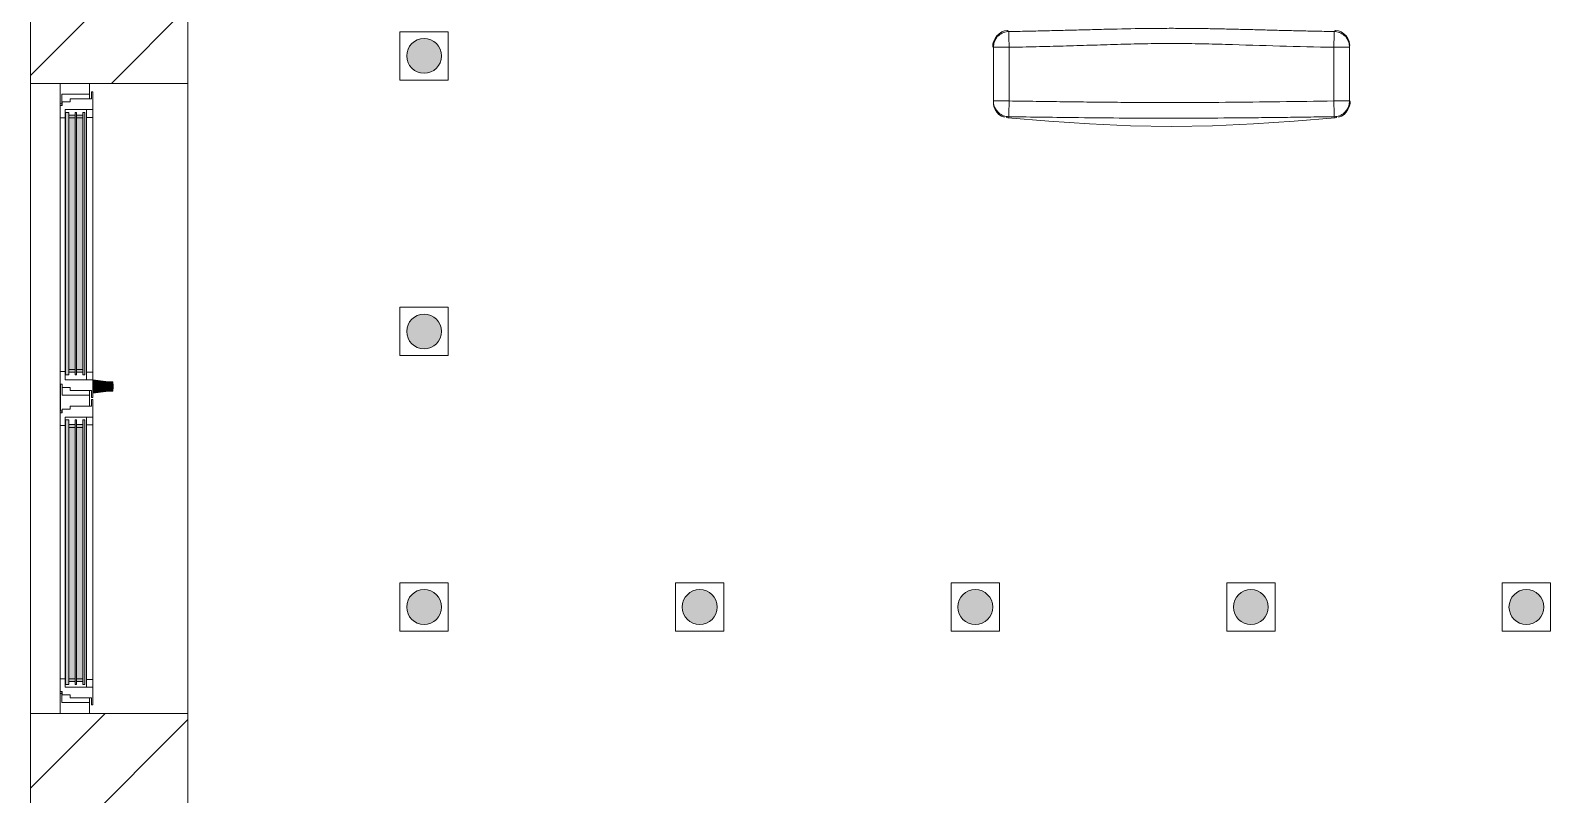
# Model space of a CAD drawing. Header units: millimetres. Extents: x 1680 to 166026, y 35966 to 91121.
# Drawn here: x 124690 to 128551, y 48189 to 50130 of the extents above; entities that cross this region are included whole.
import ezdxf

# ---------------------------------------------------------------- set-up
doc = ezdxf.new("R2010")
doc.units = ezdxf.units.MM
for name, color, linetype, lineweight in [('A-GLAZ', 151, 'Continuous', 18), ('G-IMPT', 8, 'Continuous', 18), ('I-Furn', 252, 'Continuous', 13)]:
    doc.layers.add(name, color=color, linetype=linetype, lineweight=lineweight)

# ---------------------------------------------------------------- blocks, each defined once
blk = doc.blocks.new('plan')
at = {"layer": 'A-GLAZ', "lineweight": 20, "true_color": 0x939598}
h = blk.add_hatch(color=252, dxfattribs=at)
h.paths.add_polyline_path([(495761.6, -209702.2), (495769.6, -209702.2), (495769.6, -209036.2), (495761.6, -209036.2), (495761.6, -209583.4)], flags=0)
h.paths.add_polyline_path([(495805.6, -209702.2), (495810.6, -209702.2), (495810.6, -209036.2), (495805.6, -209036.2), (495805.6, -209583.4)], flags=0)
h.paths.add_polyline_path([(495789.6, -209702.2), (495789.6, -209036.2), (495785.6, -209036.2), (495785.6, -209702.2)], flags=0)
h = blk.add_hatch(color=252, dxfattribs=at)
h.paths.add_polyline_path([(495785.6, -209695.7), (495785.6, -209688.7), (495769.6, -209688.7), (495769.6, -209695.7)], flags=0)
h.paths.add_polyline_path([(495805.6, -209695.7), (495805.6, -209688.7), (495789.6, -209688.7), (495789.6, -209695.7)], flags=0)
h.paths.add_polyline_path([(495805.6, -209049.8), (495805.6, -209042.8), (495789.6, -209042.8), (495789.6, -209049.8)], flags=0)
h.paths.add_polyline_path([(495785.6, -209049.8), (495785.6, -209042.8), (495769.6, -209042.8), (495769.6, -209049.8)], flags=0)
for points in [[(495785.6, -209688.7), (495785.6, -209049.8), (495769.6, -209049.8), (495769.6, -209688.7)], [(495805.6, -209688.7), (495805.6, -209049.8), (495789.6, -209049.8), (495789.6, -209688.7)], [(495830.6, -209749.2), (495865.2, -209744.8), (495870.3, -209743.8), (495870.3, -209720.3), (495830.6, -209715.5), (495830.6, -209748)], [(495870.3, -209744.1), (495881.8, -209743.8), (495881.8, -209720.3), (495870.3, -209720.7), (495870.3, -209743.8)], [(495881.8, -209737.4), (495882.2, -209737.4), (495881.8, -209736.7)], [(495785.6, -210474.7), (495785.6, -209835.8), (495769.6, -209835.8), (495769.6, -210474.7)], [(495805.6, -210474.7), (495805.6, -209835.8), (495789.6, -209835.8), (495789.6, -210474.7)]]:
    blk.add_hatch(color=252, dxfattribs=at).paths.add_polyline_path(points, flags=0)
h = blk.add_hatch(color=252, dxfattribs=at)
h.paths.add_polyline_path([(495769.6, -210488.7), (495769.6, -209816.7), (495761.6, -209816.7), (495761.6, -210488.7), (495763.5, -210488.7)], flags=0)
h.paths.add_polyline_path([(495785.6, -210488.7), (495789.6, -210488.7), (495789.6, -209816.7), (495785.6, -209816.7), (495785.6, -210481.2)], flags=0)
h.paths.add_polyline_path([(495805.6, -210488.7), (495810.6, -210488.7), (495810.6, -209816.7), (495805.6, -209816.7), (495805.6, -210481.2)], flags=0)
h = blk.add_hatch(color=252, dxfattribs=at)
h.paths.add_polyline_path([(495769.6, -210481.7), (495785.6, -210481.2), (495785.6, -210474.7), (495769.6, -210474.7), (495769.6, -210481.2)], flags=0)
h.paths.add_polyline_path([(495805.6, -210481.7), (495805.6, -210474.7), (495789.6, -210474.7), (495789.6, -210481.7)], flags=0)
h.paths.add_polyline_path([(495789.6, -209835.8), (495805.6, -209835.8), (495805.6, -209828.8), (495789.6, -209828.8)], flags=0)
h.paths.add_polyline_path([(495769.6, -209835.8), (495785.6, -209835.8), (495785.6, -209828.8), (495769.6, -209828.8)], flags=0)
at = {"color": 252, "lineweight": 20, "true_color": 0x939598}
for p, q in [((495672.1, -206082.2), (495672.1, -208962.2)), ((496072.1, -208962.2), (496072.1, -206082.2)), ((495672.1, -208962.2), (495748.9, -208962.2)), ((495672.1, -210562.2), (495672.1, -208962.2)), ((495821.3, -208962.2), (496072.1, -208962.2)), ((496072.1, -208962.2), (496072.1, -210562.2)), ((495748.9, -210562.2), (495672.1, -210562.2)), ((495672.1, -210562.2), (495672.1, -213712.2)), ((496072.1, -210562.2), (495821.3, -210562.2)), ((496072.1, -213312.2), (496072.1, -210562.2))]:
    blk.add_line(p, q, dxfattribs=at)
at = {"color": 252, "linetype": 'Continuous', "lineweight": 20, "true_color": 0x939598}
for p, q in [((495672.1, -208941.8), (496072.1, -208541.8)), ((495877.9, -208962.2), (496072.1, -208768)), ((495672.1, -210752), (495861.9, -210562.2)), ((495672.1, -210978.2), (496072.1, -210578.2))]:
    blk.add_line(p, q, dxfattribs=at)
at = {"layer": 'A-GLAZ', "color": 252, "lineweight": 20, "true_color": 0x939598}
for p, q in [((495748.1, -208963), (495748.1, -209012)), ((495821.3, -208962.2), (495748.9, -208962.2)), ((495822.1, -208989.8), (495822.1, -208963)), ((495748.1, -209012), (495748.1, -209018.6)), ((495748.1, -209018.6), (495748.1, -209049)), ((495753.1, -209017.8), (495748.9, -209017.8)), ((495749, -209012.7), (495752.1, -209012.8)), ((495752.1, -209012.8), (495752.1, -208989.8)), ((495752.1, -208989.8), (495822.1, -208989.8)), ((495752.1, -209017.8), (495752.1, -209012.8)), ((495773.1, -209008.9), (495753.1, -209008.9)), ((495753.1, -209008.9), (495753.1, -209017.8)), ((495827.1, -209001.2), (495773.1, -209001.2)), ((495773.1, -209001.2), (495773.1, -209008.9)), ((495822.1, -209001.2), (495822.1, -208989.8)), ((495829.8, -208983.7), (495827.1, -208983.7)), ((495827.1, -208983.7), (495827.1, -209001.2)), ((495830.6, -209027.9), (495830.6, -208984.5)), ((495748.1, -209049), (495748.1, -209694.5)), ((495748.9, -209049.8), (495760.6, -209049.8)), ((495760.6, -209049.8), (495760.6, -209028.7)), ((495760.6, -209028.7), (495829.8, -209028.7)), ((495760.6, -209693.7), (495760.6, -209049.8)), ((495761.6, -209036.2), (495761.6, -209702.2)), ((495769.6, -209036.2), (495761.6, -209036.2)), ((495769.6, -209702.2), (495769.6, -209036.2)), ((495785.6, -209042.8), (495769.6, -209042.8)), ((495769.6, -209042.8), (495769.6, -209049.8)), ((495769.6, -209049.8), (495785.6, -209049.8)), ((495785.6, -209036.2), (495785.6, -209702.2)), ((495789.6, -209036.2), (495785.6, -209036.2)), ((495785.6, -209049.8), (495785.6, -209042.8)), ((495789.6, -209702.2), (495789.6, -209036.2)), ((495805.6, -209042.8), (495789.6, -209042.8)), ((495789.6, -209042.8), (495789.6, -209049.8)), ((495789.6, -209049.8), (495805.6, -209049.8)), ((495805.6, -209036.2), (495805.6, -209702.2)), ((495810.6, -209036.2), (495805.6, -209036.2)), ((495805.6, -209049.8), (495805.6, -209042.8)), ((495810.6, -209702.2), (495810.6, -209036.2)), ((495829.8, -209028.7), (495814.6, -209028.7)), ((495814.6, -209028.7), (495814.6, -209048.3)), ((495814.6, -209048.3), (495829.8, -209048.3)), ((495814.6, -209048.3), (495814.6, -209695.2)), ((495830.6, -209029.5), (495830.6, -209027.9)), ((495830.6, -209047.5), (495830.6, -209029.5)), ((495830.6, -209696), (495830.6, -209047.5)), ((495748.1, -209694.5), (495748.1, -209724.9)), ((495760.6, -209693.7), (495748.9, -209693.7)), ((495760.6, -209714.7), (495760.6, -209693.7)), ((495761.6, -209702.2), (495769.6, -209702.2)), ((495785.6, -209688.7), (495769.6, -209688.7)), ((495769.6, -209688.7), (495769.6, -209695.7)), ((495769.6, -209695.7), (495785.6, -209695.7)), ((495785.6, -209695.7), (495785.6, -209688.7)), ((495785.6, -209702.2), (495789.6, -209702.2)), ((495805.6, -209688.7), (495789.6, -209688.7)), ((495789.6, -209688.7), (495789.6, -209695.7)), ((495789.6, -209695.7), (495805.6, -209695.7)), ((495805.6, -209695.7), (495805.6, -209688.7)), ((495805.6, -209702.2), (495810.6, -209702.2)), ((495829.8, -209695.2), (495814.6, -209695.2)), ((495814.6, -209695.2), (495814.6, -209714.7)), ((495830.6, -209713.9), (495830.6, -209696)), ((495830.6, -209715.2), (495830.6, -209713.9)), ((495748.1, -209724.9), (495748.1, -209799.6)), ((495748.8, -209726.5), (495748.8, -209792.9)), ((495748.9, -209725.7), (495753.1, -209725.7)), ((495753.1, -209725.7), (495749.6, -209725.7)), ((495753.1, -209725.7), (495753.1, -209734.6)), ((495753.1, -209753.7), (495753.1, -209725.7)), ((495753.1, -209734.6), (495773.1, -209734.6)), ((495829.8, -209714.7), (495760.6, -209714.7)), ((495773.1, -209734.6), (495773.1, -209742.2)), ((495773.1, -209742.2), (495827.1, -209742.2)), ((495814.6, -209714.7), (495829.8, -209714.7)), ((495822.1, -209753.7), (495822.1, -209742.2)), ((495827.1, -209742.2), (495827.1, -209759.7)), ((495870.3, -209720.3), (495830.6, -209715.2)), ((495830.6, -209749.2), (495830.6, -209715.2)), ((495830.6, -209749.2), (495870.3, -209744.1)), ((495830.6, -209758.9), (495830.6, -209749.2)), ((495881.8, -209720.3), (495870.3, -209720.3)), ((495870.3, -209720.3), (495870.3, -209721)), ((495870.3, -209721), (495870.3, -209722.8)), ((495870.3, -209722.8), (495870.3, -209725.9)), ((495870.3, -209725.9), (495870.3, -209730)), ((495870.3, -209730), (495870.3, -209734.5)), ((495870.3, -209734.5), (495870.3, -209738.6)), ((495870.3, -209738.6), (495870.3, -209741.7)), ((495870.3, -209741.7), (495870.3, -209743.5)), ((495870.3, -209743.5), (495870.3, -209744.1)), ((495870.3, -209744.1), (495881.8, -209744.1)), ((495881.8, -209720.3), (495881.8, -209720.7)), ((495881.8, -209720.7), (495881.8, -209721.7)), ((495881.8, -209721.7), (495881.8, -209723.3)), ((495881.8, -209723.3), (495881.8, -209725.5)), ((495881.8, -209725.5), (495881.8, -209728)), ((495882.2, -209726.3), (495881.8, -209726.3)), ((495881.8, -209726.3), (495882.2, -209726.3)), ((495881.8, -209728), (495881.8, -209730.8)), ((495881.8, -209730.8), (495881.8, -209733.7)), ((495881.8, -209733.7), (495881.8, -209736.5)), ((495881.8, -209736.5), (495881.8, -209739)), ((495881.8, -209737.4), (495882.2, -209737.4)), ((495881.8, -209738.1), (495882.2, -209738.1)), ((495881.8, -209738.1), (495882.2, -209738.1)), ((495881.8, -209738.1), (495882.2, -209738.1)), ((495881.8, -209739), (495881.8, -209741.2)), ((495881.8, -209741.2), (495881.8, -209742.8)), ((495881.8, -209742.8), (495881.8, -209743.8)), ((495881.8, -209743.8), (495881.8, -209744.1)), ((495882.2, -209726.3), (495882.2, -209736.7)), ((495882.2, -209736.7), (495882.2, -209737.4)), ((495882.2, -209736.7), (495882.2, -209736.8)), ((495882.2, -209736.7), (495882.2, -209738.1)), ((495882.2, -209738.1), (495882.2, -209736.7)), ((495882.2, -209737.4), (495882.2, -209738.1)), ((495822.1, -209753.7), (495753.1, -209753.7)), ((495773.1, -209789.9), (495753.1, -209789.9)), ((495753.1, -209789.9), (495753.1, -209798.8)), ((495753.1, -209793.7), (495753.1, -209789.9)), ((495753.1, -209789.9), (495773.1, -209789.9)), ((495827.1, -209782.2), (495773.1, -209782.2)), ((495773.1, -209782.2), (495773.1, -209789.9)), ((495773.1, -209789.9), (495773.1, -209782.2)), ((495773.1, -209782.2), (495822.1, -209782.2)), ((495822.1, -209782.2), (495822.1, -209753.7)), ((495827.1, -209759.7), (495829.8, -209759.7)), ((495829.8, -209764.7), (495827.1, -209764.7)), ((495827.1, -209764.7), (495827.1, -209782.2)), ((495830.6, -209808.9), (495830.6, -209765.5)), ((495748.1, -209799.6), (495748.1, -209830)), ((495753.1, -209798.8), (495748.9, -209798.8)), ((495749.6, -209793.7), (495753.1, -209793.7)), ((495752.1, -209798.8), (495752.1, -209793.7)), ((495760.6, -209830.8), (495760.6, -209809.7)), ((495760.6, -209809.7), (495829.8, -209809.7)), ((495761.6, -209816.7), (495761.6, -210488.7)), ((495769.6, -209816.7), (495761.6, -209816.7)), ((495769.6, -210488.7), (495769.6, -209816.7)), ((495785.6, -209828.8), (495769.6, -209828.8)), ((495769.6, -209828.8), (495769.6, -209835.8)), ((495785.6, -209816.7), (495785.6, -210488.7)), ((495789.6, -209816.7), (495785.6, -209816.7)), ((495785.6, -209835.8), (495785.6, -209828.8)), ((495789.6, -210488.7), (495789.6, -209816.7)), ((495805.6, -209828.8), (495789.6, -209828.8)), ((495789.6, -209828.8), (495789.6, -209835.8)), ((495805.6, -209816.7), (495805.6, -210488.7)), ((495810.6, -209816.7), (495805.6, -209816.7)), ((495805.6, -209835.8), (495805.6, -209828.8)), ((495810.6, -210488.7), (495810.6, -209816.7)), ((495829.8, -209809.7), (495814.6, -209809.7)), ((495814.6, -209809.7), (495814.6, -209829.3)), ((495814.6, -209829.3), (495829.8, -209829.3)), ((495814.6, -209829.3), (495814.6, -210476.2)), ((495830.6, -209810.5), (495830.6, -209808.9)), ((495830.6, -209828.5), (495830.6, -209810.5)), ((495830.6, -210477), (495830.6, -209828.5)), ((495748.1, -209830), (495748.1, -210475.5)), ((495748.9, -209830.8), (495760.6, -209830.8)), ((495760.6, -210474.7), (495760.6, -209830.8)), ((495769.6, -209835.8), (495785.6, -209835.8)), ((495789.6, -209835.8), (495805.6, -209835.8)), ((495748.1, -210475.5), (495748.1, -210505.9)), ((495760.6, -210474.7), (495748.9, -210474.7)), ((495760.6, -210495.7), (495760.6, -210474.7)), ((495785.6, -210474.7), (495769.6, -210474.7)), ((495769.6, -210474.7), (495769.6, -210481.7)), ((495769.6, -210481.7), (495785.6, -210481.7)), ((495785.6, -210481.7), (495785.6, -210474.7)), ((495805.6, -210474.7), (495789.6, -210474.7)), ((495789.6, -210474.7), (495789.6, -210481.7)), ((495789.6, -210481.7), (495805.6, -210481.7)), ((495805.6, -210481.7), (495805.6, -210474.7)), ((495829.8, -210476.2), (495814.6, -210476.2)), ((495814.6, -210476.2), (495814.6, -210495.7)), ((495830.6, -210494.9), (495830.6, -210477)), ((495748.1, -210505.9), (495748.1, -210512.5)), ((495748.1, -210512.5), (495748.1, -210561.4)), ((495748.9, -210506.7), (495753.1, -210506.7)), ((495752.1, -210511.7), (495749, -210511.7)), ((495752.1, -210511.7), (495752.1, -210506.7)), ((495752.1, -210534.7), (495752.1, -210511.7)), ((495753.1, -210506.7), (495753.1, -210515.6)), ((495753.1, -210515.6), (495773.1, -210515.6)), ((495829.8, -210495.7), (495760.6, -210495.7)), ((495761.6, -210488.7), (495769.6, -210488.7)), ((495773.1, -210515.6), (495773.1, -210523.2)), ((495773.1, -210523.2), (495827.1, -210523.2)), ((495785.6, -210488.7), (495789.6, -210488.7)), ((495805.6, -210488.7), (495810.6, -210488.7)), ((495814.6, -210495.7), (495829.8, -210495.7)), ((495822.1, -210534.7), (495822.1, -210523.2)), ((495827.1, -210523.2), (495827.1, -210540.7)), ((495830.6, -210496.5), (495830.6, -210494.9)), ((495830.6, -210539.9), (495830.6, -210496.5)), ((495748.9, -210562.2), (495821.3, -210562.2)), ((495822.1, -210534.7), (495752.1, -210534.7)), ((495822.1, -210561.4), (495822.1, -210534.7)), ((495827.1, -210540.7), (495829.8, -210540.7))]:
    blk.add_line(p, q, dxfattribs=at)
for centre, start, end in [((495748.9, -208963), 90, 180), ((495821.3, -208963), 0, 90), ((495748.9, -209012), 180, 273.7376), ((495748.9, -209018.6), 90, 180), ((495829.8, -208984.5), 0, 90), ((495748.9, -209049), 180, 270), ((495829.8, -209027.9), 270, 0), ((495829.8, -209029.5), 0, 90), ((495829.8, -209047.5), 270, 0), ((495748.9, -209694.5), 90, 180), ((495829.8, -209696), 0, 90), ((495829.8, -209713.9), 270, 0), ((495748.9, -209724.9), 180, 270), ((495749.6, -209726.5), 90, 180), ((495829.8, -209715.5), 0, 90), ((495829.8, -209758.9), 270, 0), ((495829.8, -209765.5), 0, 90), ((495748.9, -209799.6), 90, 180), ((495749.6, -209792.9), 180, 270), ((495829.8, -209808.9), 270, 0), ((495829.8, -209810.5), 0, 90), ((495829.8, -209828.5), 270, 0), ((495748.9, -209830), 180, 270), ((495748.9, -210475.5), 90, 180), ((495829.8, -210477), 0, 90), ((495748.9, -210505.9), 180, 270), ((495748.9, -210512.5), 86.2624, 180), ((495829.8, -210494.9), 270, 0), ((495829.8, -210496.5), 0, 90), ((495748.9, -210561.4), 180, 270), ((495821.3, -210561.4), 270, 0), ((495829.8, -210539.9), 270, 0)]:
    blk.add_arc(centre, 0.8, start, end, dxfattribs=at)
at = {"layer": 'G-IMPT', "color": 252, "lineweight": 20, "true_color": 0x939598}
for p, q in [((498117.1, -208861.6), (498116.7, -208864.6)), ((498118, -208858.2), (498117.1, -208861.6)), ((498119.5, -208854.8), (498118, -208858.2)), ((498119.3, -208860.9), (498118.1, -208870.4)), ((498118.2, -208863.3), (498118.1, -208863.8)), ((498118.1, -208863.8), (498118.1, -208864.2)), ((498118.1, -208864.2), (498118.1, -208864.6)), ((498118.3, -208861.2), (498118.2, -208862.7)), ((498118.2, -208862.7), (498118.2, -208863.3)), ((498119.6, -208855.1), (498118.3, -208861.2)), ((498122, -208853.2), (498119.3, -208860.9)), ((498119.9, -208854), (498119.5, -208854.8)), ((498122.6, -208847.7), (498119.6, -208855.1)), ((498126.2, -208846.4), (498122, -208853.2)), ((498126.9, -208841.3), (498122.6, -208847.7)), ((498132.6, -208835.8), (498126.9, -208841.3)), ((498139.3, -208831.5), (498132.6, -208835.8)), ((498146.6, -208828.7), (498139.3, -208831.5)), ((498154.2, -208827.5), (498146.6, -208828.7)), ((498987.1, -208827.5), (498994.7, -208828.7)), ((498994.7, -208828.7), (499002, -208831.5)), ((499002, -208831.5), (499008.7, -208835.8)), ((499008.7, -208835.8), (499014.3, -208841.3)), ((499014.3, -208841.3), (499018.7, -208847.7)), ((499015.1, -208846.4), (499019.2, -208853.2)), ((499018.7, -208847.7), (499021.6, -208855.1)), ((499019.2, -208853.2), (499022, -208860.9)), ((499021.6, -208855.1), (499022.9, -208861.2)), ((499022, -208860.9), (499023.1, -208870.4)), ((499022.9, -208861.2), (499023.1, -208862.7)), ((499023.1, -208862.7), (499023.1, -208863.3)), ((499023.1, -208863.3), (499023.1, -208863.8)), ((499023.1, -208863.8), (499023.1, -208864.2)), ((499023.1, -208864.2), (499023.2, -208864.6)), ((498116.7, -208864.6), (498116.7, -208866.9)), ((498116.7, -208866.9), (498117, -208868.3)), ((498117, -208868.3), (498117.3, -208869.2)), ((498117.3, -208869.2), (498117.5, -208869.7)), ((498117.5, -208869.7), (498117.7, -208870.1)), ((498117.7, -208870.1), (498118, -208870.4)), ((498118, -208870.4), (498118.1, -208870.5)), ((498118.1, -208864.6), (498118.1, -208864.9)), ((498118.1, -208864.9), (498118.1, -208865.3)), ((498118.1, -208865.3), (498118.1, -208866)), ((498118.1, -208866), (498118.1, -208867.3)), ((498118.1, -208870.3), (498118.1, -208867.3)), ((498118.1, -208867.3), (498118.1, -208870.2)), ((498118.1, -209006.7), (498118.1, -208870.4)), ((498118.1, -208870.5), (498118.1, -208870.5)), ((498118.1, -208870.5), (498118.1, -208870.5)), ((499023.2, -208865.3), (499023.1, -208867.3)), ((499023.1, -208870.3), (499023.1, -208870.2)), ((499023.1, -208870.4), (499023.1, -209006.7)), ((499023.2, -208864.6), (499023.2, -208864.9)), ((499023.2, -208864.9), (499023.2, -208865.3)), ((498118.9, -209014.6), (498118.1, -209006.7)), ((498118.1, -209010.4), (498118.1, -209006.8)), ((498118.1, -209006.8), (498118.1, -209010.2)), ((498118.1, -209010.7), (498118.1, -209010.4)), ((498118.1, -209010.9), (498118.1, -209010.7)), ((498118.1, -209011.1), (498118.1, -209010.9)), ((498118.1, -209011.3), (498118.1, -209011.1)), ((498118.1, -209011.6), (498118.1, -209011.3)), ((498118.1, -209011.9), (498118.1, -209011.6)), ((498118.1, -209012.2), (498118.1, -209011.9)), ((498118.4, -209015.2), (498118.1, -209012.2)), ((498119.6, -209021.2), (498118.4, -209015.2)), ((498121.3, -209022.4), (498118.9, -209014.6)), ((499019.9, -209022.4), (499022.3, -209014.6)), ((499021.7, -209021.2), (499022.9, -209015.2)), ((499022.3, -209014.6), (499023.1, -209006.7)), ((499022.9, -209015.2), (499023.1, -209012.2)), ((499023, -209019.5), (499024, -209016.1)), ((499023.1, -209006.8), (499023.2, -209010.2)), ((499023.2, -209010.4), (499023.1, -209006.8)), ((499023.1, -209011.9), (499023.2, -209011.5)), ((499023.1, -209012.2), (499023.1, -209011.9)), ((499023.3, -209006.8), (499023.2, -209006.7)), ((499023.2, -209010.6), (499023.2, -209010.4)), ((499023.2, -209010.9), (499023.2, -209010.6)), ((499023.2, -209011.1), (499023.2, -209010.9)), ((499023.2, -209011.3), (499023.2, -209011.1)), ((499023.2, -209011.5), (499023.2, -209011.3)), ((499023.6, -209007.1), (499023.3, -209006.8)), ((499023.8, -209007.5), (499023.6, -209007.1)), ((499024, -209008.1), (499023.8, -209007.5)), ((499024.3, -209009), (499024, -209008.1)), ((499024, -209016.1), (499024.5, -209013)), ((499024.6, -209010.6), (499024.3, -209009)), ((499024.5, -209013), (499024.6, -209010.6)), ((498122.5, -209028.6), (498119.6, -209021.2)), ((498125.2, -209029.4), (498121.3, -209022.4)), ((498126.8, -209035.1), (498122.5, -209028.6)), ((498130.4, -209035.5), (498125.2, -209029.4)), ((498132.4, -209040.7), (498126.8, -209035.1)), ((498139.1, -209045), (498132.4, -209040.7)), ((498146.4, -209047.9), (498139.1, -209045)), ((498150.9, -209048.9), (498154.8, -209049.2)), ((498154.8, -209049.2), (498258.7, -209057.7)), ((498258.7, -209057.7), (498154.8, -209049.2)), ((498882.5, -209057.7), (498986.5, -209049.2)), ((498986.5, -209049.2), (498882.5, -209057.7)), ((498986.5, -209049.2), (498989.9, -209048.9)), ((498989.9, -209048.9), (498990.3, -209048.9)), ((498994.9, -209047.9), (499002.2, -209045)), ((499002.2, -209045), (499008.9, -209040.7)), ((499008.9, -209040.7), (499014.5, -209035.1)), ((499010.9, -209035.5), (499016, -209029.4)), ((499014.5, -209035.1), (499018.8, -209028.6)), ((499016, -209029.4), (499019.9, -209022.4)), ((499018.8, -209028.6), (499021.7, -209021.2)), ((499020.4, -209024.8), (499021.5, -209023)), ((499021.5, -209023), (499023, -209019.5)), ((498258.7, -209057.7), (498362.7, -209064.9)), ((498362.7, -209064.9), (498258.7, -209057.7)), ((498362.7, -209064.9), (498466.7, -209069.9)), ((498466.7, -209069.9), (498362.7, -209064.9)), ((498466.7, -209069.9), (498570.6, -209071.8)), ((498570.6, -209071.8), (498466.7, -209069.9)), ((498570.6, -209071.8), (498674.6, -209069.9)), ((498674.6, -209069.9), (498570.6, -209071.8)), ((498674.6, -209069.9), (498778.6, -209064.9)), ((498778.6, -209064.9), (498674.6, -209069.9)), ((498778.6, -209064.9), (498882.5, -209057.7)), ((498882.5, -209057.7), (498778.6, -209064.9))]:
    blk.add_line(p, q, dxfattribs=at)
at = {"layer": 'I-Furn', "color": 252, "lineweight": 20, "true_color": 0x939598}
for p, q in [((498118.1, -208904.5), (498118.1, -208870.4)), ((498158.1, -208870.4), (498158.1, -208904.5)), ((498983.1, -208904.5), (498983.1, -208870.4)), ((499023.1, -208870.4), (499023.1, -208904.5)), ((498118.1, -208938.6), (498118.1, -208904.5)), ((498118.1, -208972.6), (498118.1, -208938.6)), ((498158.1, -208904.5), (498158.1, -208938.6)), ((498158.1, -208938.6), (498158.1, -208972.6)), ((498983.1, -208938.6), (498983.1, -208904.5)), ((498983.1, -208972.6), (498983.1, -208938.6)), ((499023.1, -208904.5), (499023.1, -208938.6)), ((499023.1, -208938.6), (499023.1, -208972.6)), ((498118.1, -209006.7), (498118.1, -208972.6)), ((498158.1, -208972.6), (498158.1, -209006.7)), ((498983.1, -209006.7), (498983.1, -208972.6)), ((499023.1, -208972.6), (499023.1, -209006.7))]:
    blk.add_line(p, q, dxfattribs=at)
for points, knots in [([(498157.4, -208830.4), (498172.7, -208830.1), (498203.3, -208829.5), (498249.2, -208828.5), (498295.1, -208827.4), (498341, -208826.2), (498386.9, -208825), (498448.1, -208823.5), (498509.4, -208822.4), (498555.3, -208822.2), (498570.6, -208822.2)], [0, 0, 0, 0, 0.111111, 0.222222, 0.333333, 0.444444, 0.555556, 0.666667, 0.888889, 1, 1, 1, 1]), ([(498154.2, -208827.6), (498154.2, -208827.7), (498154.9, -208828.3), (498156.4, -208829.5), (498157.4, -208830.4)], [0.125, 0.125, 0.125, 0.125, 0.5, 0.9999752, 0.9999752, 0.9999752, 0.9999752]), ([(498983.1, -208870.4), (498937.3, -208869.5), (498845.6, -208867.4), (498731.1, -208863.6), (498639.4, -208861.1), (498593.6, -208860.7), (498570.6, -208860.6)], [0, 0, 0, 0, 0.333333, 0.666667, 0.833333, 1, 1, 1, 1]), ([(498983.1, -208870.4), (498983.2, -208865.2), (498983.4, -208854.9), (498983.7, -208841.6), (498983.8, -208832.8), (498983.9, -208830.5), (498983.9, -208830.4)], [0, 0, 0, 0, 0.25, 0.5, 0.75, 0.9999998, 0.9999998, 0.9999998, 0.9999998]), ([(498983.9, -208830.4), (498984.1, -208830.2), (498984.6, -208829.8), (498985.3, -208829.2), (498985.8, -208828.7), (498986.5, -208828.2), (498987, -208827.7), (498987, -208827.6), (498987.1, -208827.6)], [0.0000257, 0.0000257, 0.0000257, 0.0000257, 0.125, 0.25, 0.375, 0.5, 0.75, 0.875, 0.875, 0.875, 0.875]), ([(498983.9, -208830.4), (498986.2, -208830.4), (498990.6, -208830.9), (498994.9, -208832.1), (498996.9, -208832.9)], [0, 0, 0, 0, 0.1111111, 0.2143304, 0.2143304, 0.2143304, 0.2143304]), ([(498158.1, -208870.4), (498152.9, -208870.4), (498142.4, -208870.4), (498129.1, -208870.4), (498120.3, -208870.4), (498118.1, -208870.4), (498118.1, -208870.4)], [0, 0, 0, 0, 0.25, 0.5, 0.75, 0.9960611, 0.9960611, 0.9960611, 0.9960611]), ([(499023.1, -208870.4), (499023.1, -208870.4), (499016.5, -208870.4), (498998.8, -208870.4), (498988.4, -208870.4), (498983.1, -208870.4)], [0.0039389, 0.0039389, 0.0039389, 0.0039389, 0.5, 0.75, 1, 1, 1, 1]), ([(499023.1, -208870.4), (499023.1, -208870.1), (499023.1, -208869.5), (499023.1, -208868.7), (499023.1, -208868.3), (499023.1, -208868)], [0.0215892, 0.0215892, 0.0215892, 0.0215892, 0.2, 0.4, 0.6, 0.6, 0.6, 0.6]), ([(498118.1, -209006.7), (498118.1, -209007), (498118.1, -209007.5), (498118.1, -209008.3), (498118.1, -209008.6), (498118.1, -209008.8)], [0.0048748, 0.0048748, 0.0048748, 0.0048748, 0.2, 0.4, 0.6, 0.6, 0.6, 0.6]), ([(498118.1, -209006.7), (498118.1, -209006.7), (498126.9, -209006.7), (498147.6, -209006.7), (498158.1, -209006.7)], [0.0039392, 0.0039392, 0.0039392, 0.0039392, 0.5, 1, 1, 1, 1]), ([(498158.1, -209006.7), (498158.1, -209011.9), (498157.9, -209022.2), (498157.7, -209035.5), (498157.6, -209044.4), (498157.6, -209046.6), (498157.6, -209046.7)], [0, 0, 0, 0, 0.25, 0.5, 0.75, 0.9999994, 0.9999994, 0.9999994, 0.9999994]), ([(498983.7, -209046.7), (498983.7, -209046.6), (498983.7, -209044.4), (498983.5, -209035.5), (498983.4, -209022.2), (498983.2, -209011.9), (498983.1, -209006.7)], [0.0000007, 0.0000007, 0.0000007, 0.0000007, 0.25, 0.5, 0.75, 1, 1, 1, 1]), ([(498983.1, -209006.7), (498988.4, -209006.7), (498998.8, -209006.7), (499016.5, -209006.7), (499023.1, -209006.7), (499023.1, -209006.7)], [0, 0, 0, 0, 0.25, 0.5, 0.9960608, 0.9960608, 0.9960608, 0.9960608]), ([(498157.6, -209046.7), (498157.3, -209046.9), (498157, -209047.2), (498156.5, -209047.7), (498156, -209048.1), (498155.4, -209048.6), (498155, -209049), (498154.8, -209049.1), (498154.8, -209049.2)], [0.00002, 0.00002, 0.00002, 0.00002, 0.125, 0.25, 0.375, 0.5, 0.75, 0.875, 0.875, 0.875, 0.875]), ([(498570.6, -209050.5), (498531.3, -209050.5), (498452.6, -209050.2), (498314.9, -209048.9), (498216.6, -209047.5), (498157.6, -209046.7)], [0, 0, 0, 0, 0.285714, 0.571429, 1, 1, 1, 1]), ([(498983.7, -209046.7), (498964, -209046.9), (498924.7, -209047.5), (498865.7, -209048.3), (498806.7, -209049), (498728, -209049.8), (498649.3, -209050.4), (498590.3, -209050.5), (498570.6, -209050.5)], [0, 0, 0, 0, 0.142857, 0.285714, 0.428571, 0.571429, 0.857143, 1, 1, 1, 1]), ([(498986.5, -209049.2), (498986.4, -209049.1), (498985.9, -209048.7), (498984.8, -209047.7), (498984.1, -209047), (498983.7, -209046.7)], [0.125, 0.125, 0.125, 0.125, 0.5, 0.75, 0.9999801, 0.9999801, 0.9999801, 0.9999801])]:
    blk.add_open_spline(points, degree=3, knots=knots, dxfattribs=at)
for points in [[(498570.6, -208822.2), (498584.4, -208822.2), (498612, -208822.3), (498653.3, -208822.8), (498694.7, -208823.6), (498736, -208824.5), (498777.3, -208825.6), (498818.6, -208826.6), (498859.9, -208827.7), (498901.2, -208828.7), (498942.6, -208829.6), (498970.1, -208830.2), (498983.9, -208830.4)], [(498118.1, -208870.4), (498118.1, -208868.1), (498118.5, -208863.5), (498120.3, -208856.8), (498123.2, -208850.5), (498127.1, -208844.8), (498132, -208839.9), (498137.6, -208835.9), (498143.8, -208832.9), (498150.5, -208830.9), (498155.1, -208830.4), (498157.4, -208830.4)], [(498157.4, -208830.4), (498157.4, -208830.5), (498157.4, -208832.8), (498157.6, -208841.6), (498157.8, -208854.9), (498158, -208865.2), (498158.1, -208870.4)], [(498570.6, -208860.6), (498547.7, -208860.7), (498501.9, -208861.1), (498433.1, -208862.9), (498364.4, -208865.1), (498295.6, -208867.2), (498226.9, -208869), (498181, -208870), (498158.1, -208870.4)], [(498997.4, -208833), (498999.5, -208833.9), (499003.7, -208835.9), (499009.3, -208839.9), (499014.1, -208844.8), (499018, -208850.5), (499020.9, -208856.8), (499022.7, -208863.5), (499023.1, -208868.1), (499023.1, -208870.4)], [(498118.1, -208870.4), (498118.1, -208870), (498118.1, -208869.3), (498118.1, -208868.4), (498118.1, -208868), (498118.1, -208867.8)], [(498118.1, -208868), (498118.1, -208868.6), (498118.1, -208869.5), (498118.1, -208870.4)], [(499023.1, -208867.8), (499023.1, -208868.3), (499023.1, -208869.3), (499023.1, -208870.4)], [(498118.1, -209008.8), (498118.1, -209008.4), (498118.1, -209007.6), (498118.1, -209006.7)], [(498157.6, -209046.7), (498155.2, -209046.7), (498150.6, -209046.2), (498144, -209044.3), (498137.7, -209041.3), (498132, -209037.3), (498127.2, -209032.3), (498123.2, -209026.6), (498120.3, -209020.3), (498118.5, -209013.6), (498118.1, -209009), (498118.1, -209006.7)], [(498158.1, -209006.7), (498181, -209007), (498226.9, -209007.7), (498295.6, -209008.6), (498364.4, -209009.5), (498433.1, -209010.2), (498501.9, -209010.7), (498547.7, -209010.8), (498570.6, -209010.8)], [(498570.6, -209010.8), (498616.5, -209010.8), (498708.1, -209010.3), (498845.6, -209008.7), (498937.3, -209007.3), (498983.1, -209006.7)], [(499023.1, -209006.7), (499023.1, -209009), (499022.7, -209013.6), (499020.9, -209020.3), (499018, -209026.6), (499014.1, -209032.3), (499009.2, -209037.3), (499003.5, -209041.3), (498997.3, -209044.3), (498990.6, -209046.2), (498986, -209046.7), (498983.7, -209046.7)], [(499023.1, -209006.7), (499023.1, -209007), (499023.1, -209007.5), (499023.1, -209008.3), (499023.1, -209008.7), (499023.1, -209008.8)], [(499023.1, -209008.8), (499023.1, -209008.3), (499023.1, -209007.6), (499023.1, -209006.7)]]:
    blk.add_open_spline(points, degree=3, dxfattribs=at)
blk = doc.blocks.new('A$C513457DA')
at = {"lineweight": 13}
h = blk.add_hatch(color=20, dxfattribs=at)
h.set_gradient(color1=(255, 63, 0), one_color=1, tint=1, name='SPHERICAL')
h.paths.add_polyline_path([(0, 65.5, 1), (131.1, 65.5, 1)])
at = {"color": 7, "lineweight": 13}
blk.add_circle((65.5, 65.5, 13.2), 65.5, dxfattribs=at)
blk = doc.blocks.new('asdasdasda')
at = {"color": 7, "lineweight": 5}
blk.add_lwpolyline([(61.4, 61.4), (61.4, -61.4), (-61.4, -61.4), (-61.4, 61.4)], close=True, dxfattribs=at)
at = {"color": 7, "lineweight": 13, "xscale": -0.6762847886416495, "yscale": 0.6762847886416495, "zscale": 0.6762847886416495, "rotation": 180}
blk.add_blockref('A$C513457DA', (-44.3, 44.3, -9), dxfattribs=at)

msp = doc.modelspace()

# ---------------------------------------------------------------- block references
for name, p in [('plan', (-370982.2, 258957.2)), ('asdasdasda', (125690, 50065)), ('asdasdasda', (125690, 49365)), ('asdasdasda', (125690, 48665)), ('asdasdasda', (126390, 48665)), ('asdasdasda', (127090, 48665)), ('asdasdasda', (127790, 48665)), ('asdasdasda', (128490, 48665))]:
    msp.add_blockref(name, p)

doc.saveas('drawing.dxf')
